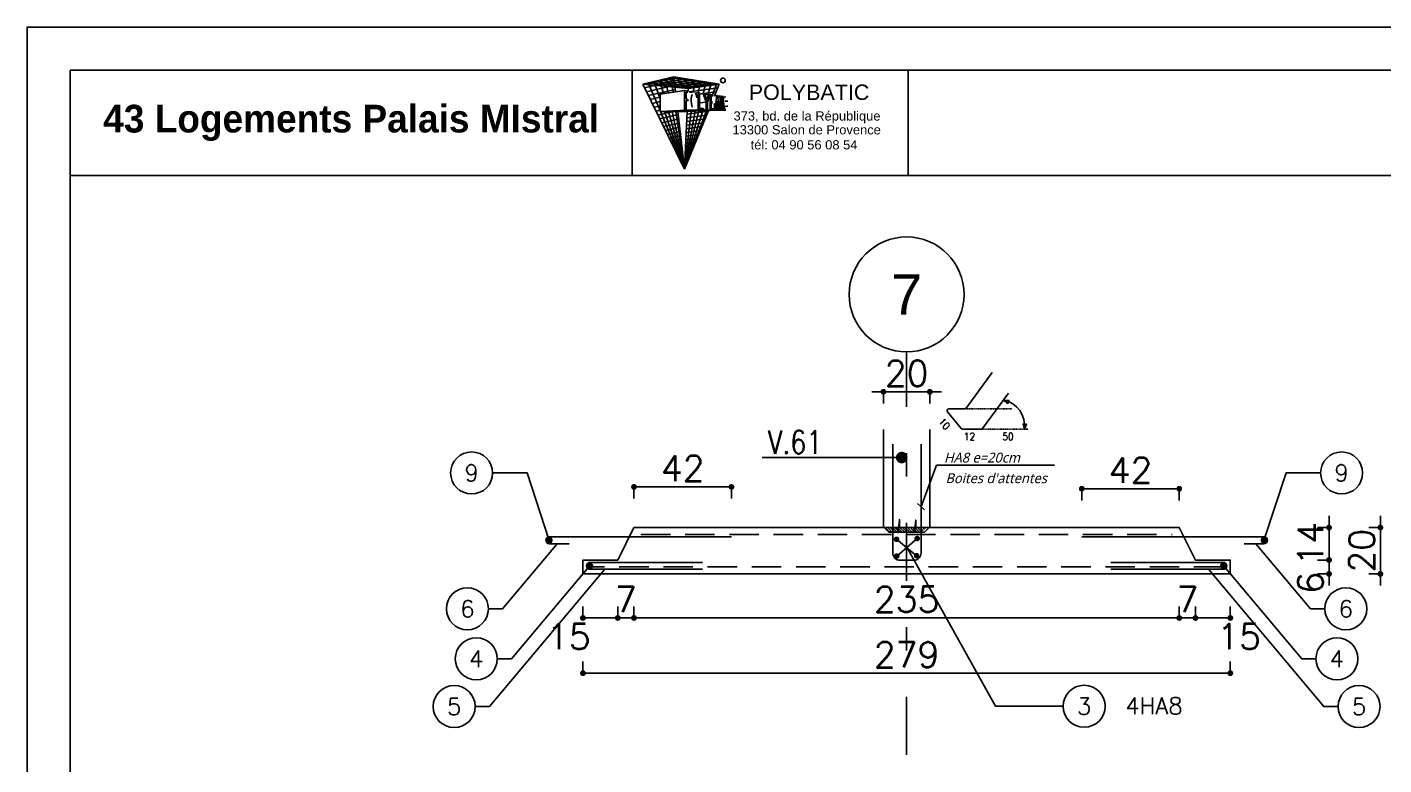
# Model space of a CAD drawing. Header units: millimetres. Extents: x -21776 to 63757, y -7870 to 8483.
# Drawn here: x 1456 to 2040, y -4840 to -4522 of the extents above; entities that cross this region are included whole.
import ezdxf
from ezdxf.enums import TextEntityAlignment as Align

# ---------------------------------------------------------------- set-up
doc = ezdxf.new("R2010")
doc.units = ezdxf.units.MM
doc.header["$PDMODE"] = 34
for name, pattern in [('CACHEX2', [19.05, 12.7, -6.35]), ('CONTINUE', [0]), ('GrFeatureAxis', [0.85, 0.25, -0.2, 0.1, -0.2, 0.1]), ('HIDDEN2', [0.1875, 0.125, -0.0625])]:
    doc.linetypes.add(name, pattern=pattern)
for name, color, linetype in [('COTATION', 1, 'Continuous'), ('GO-CARTOUCHE', 7, 'Continuous'), ('GO-COTATION', 1, 'Continuous'), ('GO-FER-HA', 140, 'Continuous'), ('GO-TEXTE', 9, 'Continuous'), ('GO-TEXTE-ACIER', 3, 'Continuous'), ('GO-TEXTE-FER', 3, 'Continuous'), ('Grid', 7, 'Continuous'), ('préfa v', 2, 'Continuous'), ('STR_TS_TXT', 7, 'Continuous'), ('STR_VOI-POT', 6, 'Continuous'), ('TEXTE-ACIER', 3, 'Continuous')]:
    doc.layers.add(name, color=color, linetype=linetype)
doc.styles.add('GrGrid', font='ARIAL.TTF', dxfattribs={"height": 0.17})
doc.styles.add('Lucida', font='')
doc.styles.get("Standard").update_dxf_attribs({"font": 'romans.shx'})
doc.styles.add('TEXTE', font='romans.shx')
doc.styles.add('TEXTE TS', font='romans.shx', dxfattribs={"width": 0.7, "oblique": 15})
doc.styles.add('TEXTEBA', font='ARIAL.TTF')
doc.styles.get('Lucida').set_extended_font_data('Lucida Sans', italic=True)
doc.dimstyles.new('COUPE-20', dxfattribs={"dimscale": 0.5, "dimtxt": 22, "dimasz": 5, "dimexe": 0.05, "dimexo": 0, "dimgap": 5, "dimtad": 1, "dimdsep": 46, "dimtxsty": 'Standard', "dimblk1": 'DOT', "dimblk2": 'DOT', "dimsah": 1, "dimcen": 0, "dimdle": 150, "dimclrd": 1, "dimclre": 1, "dimclrt": 7, "dimadec": 0, "dimazin": 0, "dimtfac": 1, "dimtix": 1, "dimtmove": 2, "dimatfit": 3, "dimldrblk": 'DOT', "dimfxl": 0, "dimtvp": 1, "dimtolj": 1, "dimtzin": 0, "dimarcsym": 0})

# ---------------------------------------------------------------- blocks, each defined once
blk = doc.blocks.new('_DOT')
at = {"color": 0, "linetype": 'ByBlock'}
blk.add_line((-0.5, 0), (-1, 0), dxfattribs=at)
at = {"color": 0, "linetype": 'ByBlock', "const_width": 0.5}
blk.add_lwpolyline([(-0.25, 0, 1), (0.25, 0, 1)], format="xyb", close=True, dxfattribs=at)
blk = doc.blocks.new('*D1299')
at = {"layer": 'DEFPOINTS', "color": 0}
for p in [(1974.24, -4751.26), (2016.8, -4751.26), (1974.24, -4757.26)]:
    blk.add_point(p, dxfattribs=at)
at = {"layer": 'préfa v', "color": 1, "lineweight": -2}
for p, q in [((2016.8, -4748.76), (2016.8, -4746.26)), ((2011.8, -4751.26), (2016.82, -4751.26)), ((2016.8, -4757.26), (2016.8, -4751.26)), ((2011.8, -4757.26), (2016.82, -4757.26)), ((2016.8, -4759.76), (2016.8, -4762.26))]:
    blk.add_line(p, q, dxfattribs=at)
at = {"layer": 'préfa v', "color": 1, "lineweight": -2, "xscale": 2.5, "yscale": 2.5, "zscale": 2.5}
for p, rotation in [((2016.8, -4751.26), 270), ((2016.8, -4757.26), 90)]:
    blk.add_blockref('_DOT', p, dxfattribs=dict(at, rotation=rotation))
at = {"layer": 'préfa v', "color": 7, "insert": (2008.8, -4761.11), "char_height": 11, "attachment_point": 5, "rotation": 90}
blk.add_mtext('\\A1;6', dxfattribs=at)
blk = doc.blocks.new('*D1300')
at = {"layer": 'DEFPOINTS', "color": 0}
for p in [(1952.24, -4737.26), (2016.8, -4737.26), (1974.24, -4751.26)]:
    blk.add_point(p, dxfattribs=at)
at = {"layer": 'préfa v', "color": 1, "lineweight": -2}
for p, q in [((2016.8, -4734.76), (2016.8, -4732.26)), ((2011.8, -4737.26), (2016.82, -4737.26)), ((2016.8, -4751.26), (2016.8, -4737.26)), ((2011.8, -4751.26), (2016.82, -4751.26)), ((2016.8, -4753.76), (2016.8, -4756.26))]:
    blk.add_line(p, q, dxfattribs=at)
at = {"layer": 'préfa v', "color": 1, "lineweight": -2, "xscale": 2.5, "yscale": 2.5, "zscale": 2.5}
for p, rotation in [((2016.8, -4737.26), 270), ((2016.8, -4751.26), 90)]:
    blk.add_blockref('_DOT', p, dxfattribs=dict(at, rotation=rotation))
at = {"layer": 'préfa v', "color": 7, "insert": (2008.8, -4744.26), "char_height": 11, "attachment_point": 5, "rotation": 90}
blk.add_mtext('\\A1;14', dxfattribs=at)
blk = doc.blocks.new('*D1301')
at = {"layer": 'DEFPOINTS', "color": 0}
for p in [(1959.24, -4751.26), (1974.24, -4757.26), (1959.24, -4776.24)]:
    blk.add_point(p, dxfattribs=at)
at = {"layer": 'préfa v', "color": 1, "lineweight": -2}
for p, q in [((1959.24, -4771.24), (1959.24, -4776.27)), ((1974.24, -4771.24), (1974.24, -4776.27)), ((1971.74, -4776.24), (1961.74, -4776.24))]:
    blk.add_line(p, q, dxfattribs=at)
at = {"layer": 'préfa v', "color": 1, "lineweight": -2, "xscale": 2.5, "yscale": 2.5, "zscale": 2.5, "rotation": 180}
blk.add_blockref('_DOT', (1959.24, -4776.24), dxfattribs=at)
at = {"layer": 'préfa v', "color": 1, "lineweight": -2, "xscale": 2.5, "yscale": 2.5, "zscale": 2.5}
blk.add_blockref('_DOT', (1974.24, -4776.24), dxfattribs=at)
at = {"layer": 'préfa v', "color": 7, "insert": (1978.01, -4784.24), "char_height": 11, "attachment_point": 5}
blk.add_mtext('\\A1;15', dxfattribs=at)
blk = doc.blocks.new('*D1302')
at = {"layer": 'DEFPOINTS', "color": 0}
for p in [(1952.24, -4737.26), (1959.24, -4751.26), (1952.24, -4776.24)]:
    blk.add_point(p, dxfattribs=at)
at = {"layer": 'préfa v', "color": 1, "lineweight": -2}
for p, q in [((1952.24, -4771.24), (1952.24, -4776.27)), ((1959.24, -4771.24), (1959.24, -4776.27)), ((1949.74, -4776.24), (1947.24, -4776.24)), ((1959.24, -4776.24), (1952.24, -4776.24)), ((1961.74, -4776.24), (1964.24, -4776.24))]:
    blk.add_line(p, q, dxfattribs=at)
at = {"layer": 'préfa v', "color": 1, "lineweight": -2, "xscale": 2.5, "yscale": 2.5, "zscale": 2.5}
blk.add_blockref('_DOT', (1952.24, -4776.24), dxfattribs=at)
at = {"layer": 'préfa v', "color": 1, "lineweight": -2, "xscale": 2.5, "yscale": 2.5, "zscale": 2.5, "rotation": 180}
blk.add_blockref('_DOT', (1959.24, -4776.24), dxfattribs=at)
at = {"layer": 'préfa v', "color": 7, "insert": (1955.74, -4768.24), "char_height": 11, "attachment_point": 5}
blk.add_mtext('\\A1;7', dxfattribs=at)
blk = doc.blocks.new('*D1303')
at = {"layer": 'DEFPOINTS', "color": 0}
for p in [(1717.24, -4737.26), (1952.24, -4737.26), (1717.24, -4776.24)]:
    blk.add_point(p, dxfattribs=at)
at = {"layer": 'préfa v', "color": 1, "lineweight": -2}
for p, q in [((1717.24, -4771.24), (1717.24, -4776.27)), ((1952.24, -4771.24), (1952.24, -4776.27)), ((1949.74, -4776.24), (1719.74, -4776.24))]:
    blk.add_line(p, q, dxfattribs=at)
at = {"layer": 'préfa v', "color": 1, "lineweight": -2, "xscale": 2.5, "yscale": 2.5, "zscale": 2.5, "rotation": 180}
blk.add_blockref('_DOT', (1717.24, -4776.24), dxfattribs=at)
at = {"layer": 'préfa v', "color": 1, "lineweight": -2, "xscale": 2.5, "yscale": 2.5, "zscale": 2.5}
blk.add_blockref('_DOT', (1952.24, -4776.24), dxfattribs=at)
at = {"layer": 'préfa v', "color": 7, "insert": (1834.74, -4768.24), "char_height": 11, "attachment_point": 5}
blk.add_mtext('\\A1;235', dxfattribs=at)
blk = doc.blocks.new('*D1304')
at = {"layer": 'DEFPOINTS', "color": 0}
for p in [(1717.24, -4737.26), (1710.24, -4751.26), (1710.24, -4776.24)]:
    blk.add_point(p, dxfattribs=at)
at = {"layer": 'préfa v', "color": 1, "lineweight": -2}
for p, q in [((1710.24, -4771.24), (1710.24, -4776.27)), ((1717.24, -4771.24), (1717.24, -4776.27)), ((1707.74, -4776.24), (1705.24, -4776.24)), ((1717.24, -4776.24), (1710.24, -4776.24)), ((1719.74, -4776.24), (1722.24, -4776.24))]:
    blk.add_line(p, q, dxfattribs=at)
at = {"layer": 'préfa v', "color": 1, "lineweight": -2, "xscale": 2.5, "yscale": 2.5, "zscale": 2.5}
blk.add_blockref('_DOT', (1710.24, -4776.24), dxfattribs=at)
at = {"layer": 'préfa v', "color": 1, "lineweight": -2, "xscale": 2.5, "yscale": 2.5, "zscale": 2.5, "rotation": 180}
blk.add_blockref('_DOT', (1717.24, -4776.24), dxfattribs=at)
at = {"layer": 'préfa v', "color": 7, "insert": (1713.74, -4768.24), "char_height": 11, "attachment_point": 5}
blk.add_mtext('\\A1;7', dxfattribs=at)
blk = doc.blocks.new('*D1305')
at = {"layer": 'DEFPOINTS', "color": 0}
for p in [(1695.24, -4751.26), (1710.24, -4751.26), (1695.24, -4776.24)]:
    blk.add_point(p, dxfattribs=at)
at = {"layer": 'préfa v', "color": 1, "lineweight": -2}
for p, q in [((1695.24, -4771.24), (1695.24, -4776.27)), ((1710.24, -4771.24), (1710.24, -4776.27)), ((1707.74, -4776.24), (1697.74, -4776.24))]:
    blk.add_line(p, q, dxfattribs=at)
at = {"layer": 'préfa v', "color": 1, "lineweight": -2, "xscale": 2.5, "yscale": 2.5, "zscale": 2.5, "rotation": 180}
blk.add_blockref('_DOT', (1695.24, -4776.24), dxfattribs=at)
at = {"layer": 'préfa v', "color": 1, "lineweight": -2, "xscale": 2.5, "yscale": 2.5, "zscale": 2.5}
blk.add_blockref('_DOT', (1710.24, -4776.24), dxfattribs=at)
at = {"layer": 'préfa v', "color": 7, "insert": (1689.12, -4784.24), "char_height": 11, "attachment_point": 5}
blk.add_mtext('\\A1;15', dxfattribs=at)
blk = doc.blocks.new('*D1306')
at = {"layer": 'DEFPOINTS', "color": 0}
for p in [(1695.24, -4757.26), (1974.24, -4757.26), (1974.24, -4800.06)]:
    blk.add_point(p, dxfattribs=at)
at = {"layer": 'préfa v', "color": 1, "lineweight": -2}
for p, q in [((1695.24, -4795.06), (1695.24, -4800.08)), ((1697.74, -4800.06), (1971.74, -4800.06)), ((1974.24, -4795.06), (1974.24, -4800.08))]:
    blk.add_line(p, q, dxfattribs=at)
at = {"layer": 'préfa v', "color": 1, "lineweight": -2, "xscale": 2.5, "yscale": 2.5, "zscale": 2.5, "rotation": 180}
blk.add_blockref('_DOT', (1695.24, -4800.06), dxfattribs=at)
at = {"layer": 'préfa v', "color": 1, "lineweight": -2, "xscale": 2.5, "yscale": 2.5, "zscale": 2.5}
blk.add_blockref('_DOT', (1974.24, -4800.06), dxfattribs=at)
at = {"layer": 'préfa v', "color": 7, "insert": (1834.74, -4792.06), "char_height": 11, "attachment_point": 5}
blk.add_mtext('\\A1;279', dxfattribs=at)
blk = doc.blocks.new('*D1315')
at = {"layer": 'DEFPOINTS', "color": 0}
for p in [(1952.24, -4737.26), (2038.93, -4737.26), (1974.24, -4757.26)]:
    blk.add_point(p, dxfattribs=at)
at = {"layer": 'STR_VOI-POT', "color": 1, "lineweight": -2}
for p, q in [((2038.93, -4734.76), (2038.93, -4732.26)), ((2033.93, -4737.26), (2038.96, -4737.26)), ((2038.93, -4757.26), (2038.93, -4737.26)), ((2033.93, -4757.26), (2038.96, -4757.26)), ((2038.93, -4759.76), (2038.93, -4762.26))]:
    blk.add_line(p, q, dxfattribs=at)
at = {"layer": 'STR_VOI-POT', "color": 1, "lineweight": -2, "xscale": 2.5, "yscale": 2.5, "zscale": 2.5}
for p, rotation in [((2038.93, -4737.26), 270), ((2038.93, -4757.26), 90)]:
    blk.add_blockref('_DOT', p, dxfattribs=dict(at, rotation=rotation))
at = {"layer": 'STR_VOI-POT', "color": 7, "insert": (2030.93, -4747.26), "char_height": 11, "attachment_point": 5, "rotation": 90}
blk.add_mtext('\\A1;20', dxfattribs=at)
blk = doc.blocks.new('staboxdetail')
at = {"layer": 'GO-TEXTE-FER'}
blk.add_lwpolyline([(-8.57, 15.58), (-19.76, 0.33, -0.238859), (-20.41, 0), (-27.16, 0, 0.630281), (-27.79, -1.3), (-21.96, -8.52, 0.226783), (-21.34, -8.82), (-13.3, -8.82, 0.238859), (-12.65, -8.49), (-1.46, 6.77)], format="xyb", dxfattribs=at)
at = {"layer": 'GO-TEXTE-FER', "color": 1, "flags": 128}
for points in [[(-3.64, 3.75), (-1.35, 3.64), (-1.75, 2.31), (-3.64, 3.75)], [(5.34, -8.85), (4.78, -6.62), (6.18, -6.63), (5.34, -8.85)]]:
    blk.add_lwpolyline(points, dxfattribs=at)
at = {"layer": 'GO-TEXTE-FER', "color": 1}
blk.add_arc((-6, -7.43), 11.43, 352.85098, 78.09196, dxfattribs=at)
at = {"layer": 'TEXTE-ACIER', "color": 1, "linetype": 'HIDDEN2', "ltscale": 0.025}
for p, q in [((-20, 0), (0, 0)), ((-12.89, -8.82), (7.11, -8.82))]:
    blk.add_line(p, q, dxfattribs=at)
at = {"layer": 'GO-TEXTE-FER', "color": 1, "style": 'TEXTE', "width": 0.9}
blk.add_text('10', height=3.15, rotation=309.81851, dxfattribs=at).set_placement((-31.88, -5.6))
for s, p in [('12', (-20.75, -13.49)), ('50', (-4.19, -13.49))]:
    blk.add_text(s, height=3.15, dxfattribs=at).set_placement(p)
blk = doc.blocks.new('*D1318')
at = {"layer": 'DEFPOINTS', "color": 0}
for p in [(1952.24, -4720.54), (1910.24, -4741.26), (1952.24, -4737.26)]:
    blk.add_point(p, dxfattribs=at)
at = {"layer": 'STR_VOI-POT', "color": 1, "lineweight": -2}
for p, q in [((1910.24, -4725.54), (1910.24, -4720.51)), ((1912.74, -4720.54), (1949.74, -4720.54)), ((1952.24, -4725.54), (1952.24, -4720.51))]:
    blk.add_line(p, q, dxfattribs=at)
at = {"layer": 'STR_VOI-POT', "color": 1, "lineweight": -2, "xscale": 2.5, "yscale": 2.5, "zscale": 2.5, "rotation": 180}
blk.add_blockref('_DOT', (1910.24, -4720.54), dxfattribs=at)
at = {"layer": 'STR_VOI-POT', "color": 1, "lineweight": -2, "xscale": 2.5, "yscale": 2.5, "zscale": 2.5}
blk.add_blockref('_DOT', (1952.24, -4720.54), dxfattribs=at)
at = {"layer": 'STR_VOI-POT', "color": 7, "insert": (1931.24, -4712.54), "char_height": 11, "attachment_point": 5}
blk.add_mtext('\\A1;42', dxfattribs=at)
blk = doc.blocks.new('stab')
at = {"layer": 'GO-FER-HA'}
h = blk.add_hatch(dxfattribs=at)
h.set_pattern_fill('ANSI31', color=9, scale=6.075, angle=-540, style=0)
h.set_pattern_definition([(315, (-54992.6584, 395894.73794), (-0.536959212, -0.536959212), [])])
h.paths.add_polyline_path([(8.55, 0), (6.53, -2.03), (4.9, -2.03), (4.9, 0)])
h.paths.add_polyline_path([(4.9, 0), (4.9, -2.03), (1.75, -2.03), (1.95, 0)])
h.paths.add_polyline_path([(1.41, 0), (1.73, -2.03), (-8.03, -2.03), (-7.82, 0)])
h.paths.add_polyline_path([(-8.11, -1.56), (-9.67, 0), (-8.25, 0)])
at = {"layer": 'COTATION'}
for p, q in [((4.33, -12.16), (-4.35, -5.08)), ((4.55, -4.74), (-4.24, -12.3))]:
    blk.add_line(p, q, dxfattribs=at)
at = {"layer": 'GO-FER-HA', "color": 1}
blk.add_lwpolyline([(-5.93, 36.01), (-5.93, 0.57), (-5.93, -11.07, 0.414214), (-2.89, -14.1), (3.18, -14.1, 0.414214), (6.22, -11.07), (6.22, 36.01)], format="xyb", dxfattribs=at)
blk.add_lwpolyline([(-7.65, -2.03), (-9.67, 0), (9.67, 0), (7.65, -2.03)], close=True, dxfattribs=at)
blk.add_lwpolyline([(-3.88, 0), (-3.68, -2.22), (-3.09, 3.47), (-3.09, 0), (3.09, 0), (3.42, -2.09), (3.94, 3.21), (3.94, 0)], dxfattribs=at)
at = {"layer": 'GO-FER-HA', "color": 6, "linetype": 'Continuous', "const_width": 1.2}
for points in [[(-3.75, -5.08, -1), (-4.95, -5.08, -1)], [(5.15, -4.74, -1), (3.95, -4.74, -1)], [(-3.64, -12.3, -1), (-4.84, -12.3, -1)], [(4.93, -12.16, -1), (3.73, -12.16, -1)]]:
    blk.add_lwpolyline(points, format="xyb", close=True, dxfattribs=at)
blk = doc.blocks.new('*D1325')
at = {"layer": 'DEFPOINTS', "color": 0}
for p in [(1759.24, -4719.74), (1717.24, -4737.26), (1759.24, -4741.26)]:
    blk.add_point(p, dxfattribs=at)
at = {"layer": 'préfa v', "color": 1, "lineweight": -2}
for p, q in [((1717.24, -4724.74), (1717.24, -4719.71)), ((1719.74, -4719.74), (1756.74, -4719.74)), ((1759.24, -4724.74), (1759.24, -4719.71))]:
    blk.add_line(p, q, dxfattribs=at)
at = {"layer": 'préfa v', "color": 1, "lineweight": -2, "xscale": 2.5, "yscale": 2.5, "zscale": 2.5, "rotation": 180}
blk.add_blockref('_DOT', (1717.24, -4719.74), dxfattribs=at)
at = {"layer": 'préfa v', "color": 1, "lineweight": -2, "xscale": 2.5, "yscale": 2.5, "zscale": 2.5}
blk.add_blockref('_DOT', (1759.24, -4719.74), dxfattribs=at)
at = {"layer": 'préfa v', "color": 7, "insert": (1738.24, -4711.74), "char_height": 11, "attachment_point": 5}
blk.add_mtext('\\A1;42', dxfattribs=at)
blk = doc.blocks.new('*D1326')
at = {"layer": 'DEFPOINTS', "color": 0}
for p in [(1844.74, -4678.76), (1824.74, -4695.04), (1844.74, -4695.04)]:
    blk.add_point(p, dxfattribs=at)
at = {"layer": 'préfa v', "color": 1, "lineweight": -2}
for p, q in [((1822.24, -4678.76), (1819.74, -4678.76)), ((1824.74, -4683.76), (1824.74, -4678.74)), ((1824.74, -4678.76), (1844.74, -4678.76)), ((1844.74, -4683.76), (1844.74, -4678.74)), ((1847.24, -4678.76), (1849.74, -4678.76))]:
    blk.add_line(p, q, dxfattribs=at)
at = {"layer": 'préfa v', "color": 1, "lineweight": -2, "xscale": 2.5, "yscale": 2.5, "zscale": 2.5}
blk.add_blockref('_DOT', (1824.74, -4678.76), dxfattribs=at)
at = {"layer": 'préfa v', "color": 1, "lineweight": -2, "xscale": 2.5, "yscale": 2.5, "zscale": 2.5, "rotation": 180}
blk.add_blockref('_DOT', (1844.74, -4678.76), dxfattribs=at)
at = {"layer": 'préfa v', "color": 7, "insert": (1834.74, -4670.76), "char_height": 11, "attachment_point": 5}
blk.add_mtext('\\A1;20', dxfattribs=at)

msp = doc.modelspace()

# ---------------------------------------------------------------- linework, layer by layer
at = {"layer": 'COTATION', "const_width": 2.5}
msp.add_lwpolyline([(1831.37514, -4707.09822, 1), (1833.87514, -4707.09822, 1)], format="xyb", close=True, dxfattribs=at)
at = {"layer": 'COTATION'}
for points in [[(1772.46941, -4707.09822), (1832.62514, -4707.09822)], [(1654.49329, -4772.2945), (1660.6354, -4772.2945), (1684.185, -4744.26035)], [(1902.19245, -4814.30872), (1873.08361, -4814.30872), (1834.89353, -4745.78316)], [(2014.97863, -4772.2945), (2008.83653, -4772.2945), (1985.28692, -4744.26035)], [(1658.33412, -4793.84992), (1664.47622, -4793.84992), (1698.49355, -4753.35469)], [(2011.1378, -4793.84992), (2004.9957, -4793.84992), (1970.97837, -4753.35469)], [(1648.8059, -4814.42617), (1654.948, -4814.42617), (1704.64924, -4755.26035)], [(2020.66602, -4814.42617), (2014.52392, -4814.42617), (1964.82268, -4755.26035)]]:
    msp.add_lwpolyline(points, dxfattribs=at)
at = {"layer": 'GO-CARTOUCHE', "color": 9, "linetype": 'CONTINUE'}
for p, q in [((1720.98172, -4546.06632), (1734.37488, -4542.95163)), ((1722.49112, -4546.21007), (1735.88406, -4543.19118)), ((1734.06824, -4549.59463), (1733.11665, -4543.24425)), ((1733.11665, -4543.24425), (1752.7769, -4546.23663)), ((1735.13498, -4549.43776), (1734.37488, -4542.95163)), ((1734.37488, -4542.95163), (1753.99743, -4546.06632)), ((1720.98172, -4546.06632), (1740.60426, -4547.93514)), ((1720.98172, -4546.06632), (1739.04692, -4582.81966)), ((1721.80279, -4547.73678), (1734.58725, -4544.76382)), ((1722.62386, -4549.40723), (1734.79961, -4546.576)), ((1728.45697, -4557.54868), (1723.40871, -4545.50191)), ((1723.40871, -4545.50191), (1743.03879, -4547.59543)), ((1723.44493, -4551.07769), (1735.01198, -4548.38819)), ((1725.50992, -4546.49758), (1738.9024, -4543.67029)), ((1728.45697, -4552.45382), (1725.83569, -4544.93749)), ((1725.83569, -4544.93749), (1745.47332, -4547.25573)), ((1728.26268, -4544.37308), (1747.90784, -4546.91603)), ((1729.89929, -4550.20771), (1728.26268, -4544.37308)), ((1739.04692, -4548.86247), (1728.45697, -4550.41982)), ((1728.52872, -4546.78508), (1741.92075, -4544.14939)), ((1731.99451, -4549.89959), (1730.68966, -4543.80866)), ((1730.68966, -4543.80866), (1750.34237, -4546.57633)), ((1731.54753, -4547.07259), (1744.93909, -4544.62849)), ((1734.56633, -4547.36009), (1747.95744, -4545.10759)), ((1737.58513, -4547.6476), (1750.97579, -4545.5867)), ((1740.79014, -4549.13501), (1739.04692, -4548.86247)), ((1739.04692, -4548.86247), (1739.04692, -4557.87744)), ((1739.09453, -4547.79135), (1752.48496, -4545.82625)), ((1740.60426, -4547.93514), (1740.55236, -4549.09783)), ((1753.99743, -4546.06632), (1740.60426, -4547.93514)), ((1741.0389, -4549.45027), (1753.31791, -4547.73681)), ((1743.03879, -4547.59543), (1742.81597, -4549.56159)), ((1745.47332, -4547.25573), (1744.93279, -4549.78268)), ((1747.90784, -4546.91603), (1747.11612, -4550.12402)), ((1750.34237, -4546.57633), (1749.11465, -4550.51568)), ((1752.7769, -4546.23663), (1751.08504, -4550.74453)), ((1751.91169, -4551.19376), (1753.99743, -4546.06632)), ((1724.266, -4552.74815), (1728.45697, -4551.77376)), ((1725.08708, -4554.4186), (1728.45697, -4553.63518)), ((1728.45697, -4550.41982), (1728.45697, -4557.89507)), ((1739.66986, -4552.49082), (1739.66986, -4549.59037)), ((1740.46206, -4549.71422), (1739.66986, -4549.59037)), ((1739.66986, -4552.49082), (1740.29702, -4552.53948)), ((1740.52174, -4553.18173), (1739.66986, -4553.11563)), ((1739.66986, -4553.11563), (1739.66986, -4557.27213)), ((1740.83581, -4552.87272), (1740.52174, -4553.18173)), ((1741.23816, -4549.79362), (1743.20451, -4549.50762)), ((1741.95374, -4552.46537), (1741.91526, -4553.31857)), ((1741.91526, -4553.31857), (1741.97486, -4554.61005)), ((1742.09223, -4551.41547), (1741.95374, -4552.46537)), ((1741.97486, -4554.61005), (1742.26266, -4556.07624)), ((1742.31945, -4550.57838), (1742.09223, -4551.41547)), ((1743.95867, -4550.28162), (1743.59616, -4549.69815)), ((1744.90253, -4549.77795), (1743.75095, -4549.9473)), ((1744.20306, -4550.98011), (1743.95867, -4550.28162)), ((1744.39049, -4551.98885), (1744.20306, -4550.98011)), ((1744.90253, -4557.27213), (1744.90253, -4549.7711)), ((1745.52547, -4549.87534), (1744.90253, -4549.77795)), ((1745.52547, -4556.6492), (1745.52547, -4549.87534)), ((1745.52547, -4550.39212), (1747.0865, -4550.17735)), ((1745.52547, -4550.39212), (1745.52596, -4556.6492)), ((1745.52596, -4554.11475), (1748.35609, -4553.86628)), ((1747.06542, -4550.1161), (1748.35609, -4553.86628)), ((1747.62243, -4550.20318), (1747.06542, -4550.1161)), ((1747.0865, -4550.17735), (1748.35609, -4553.86628)), ((1747.29838, -4550.15252), (1752.63839, -4549.40729)), ((1747.62243, -4550.20318), (1748.65046, -4553.19023)), ((1749.3757, -4550.47729), (1747.79668, -4550.7095)), ((1748.35609, -4557.27213), (1748.35609, -4553.86628)), ((1749.3757, -4550.47729), (1748.65046, -4553.19023)), ((1749.87085, -4550.5547), (1748.97903, -4553.8908)), ((1748.97903, -4557.2645), (1748.98234, -4553.8784)), ((1748.97903, -4557.27213), (1748.97903, -4553.8908)), ((1748.98234, -4553.8784), (1749.85251, -4550.62331)), ((1749.87085, -4550.5547), (1749.3757, -4550.47729)), ((1749.85251, -4550.62331), (1750.03802, -4550.59553)), ((1750.03802, -4550.58084), (1749.85674, -4550.6075)), ((1750.03802, -4557.27213), (1750.03802, -4550.58084)), ((1751.2445, -4550.76946), (1750.03802, -4550.58084)), ((1751.17714, -4551.20028), (1750.47408, -4551.09036)), ((1750.47408, -4553.71445), (1750.47408, -4551.09036)), ((1750.47408, -4553.71445), (1751.04228, -4553.75853)), ((1750.47408, -4554.15182), (1751.00855, -4554.19328)), ((1750.47408, -4556.83608), (1750.47408, -4554.15182)), ((1751.65826, -4551.11973), (1751.95887, -4551.07778)), ((1752.96638, -4551.03866), (1751.70998, -4551.22343)), ((1751.73548, -4554.53315), (1751.81526, -4554.78554)), ((1751.81526, -4554.78554), (1751.89396, -4555.26651)), ((1752.51755, -4554.77865), (1752.4913, -4554.99731)), ((1752.5348, -4554.63487), (1752.51755, -4554.77865)), ((1752.54882, -4554.51805), (1752.5348, -4554.63487)), ((1752.58126, -4554.24772), (1752.54882, -4554.51805)), ((1752.64848, -4553.68759), (1752.58126, -4554.24772)), ((1752.72213, -4553.07391), (1752.64848, -4553.68759)), ((1752.96638, -4551.03866), (1752.72213, -4553.07391)), ((1752.95636, -4554.78177), (1753.11973, -4553.42042)), ((1752.95636, -4554.78177), (1753.28749, -4554.80746)), ((1753.27677, -4551.08719), (1752.96638, -4551.03866)), ((1753.11973, -4553.42042), (1753.28749, -4554.80746)), ((1753.27677, -4551.08719), (1754.02411, -4557.2662)), ((1753.30374, -4551.31018), (1754.02482, -4551.20414)), ((1753.35391, -4551.72505), (1754.02482, -4551.64549)), ((1753.36539, -4551.81992), (1754.42973, -4551.7088)), ((1754.02482, -4551.20414), (1754.02482, -4551.64549)), ((1755.2707, -4551.39892), (1754.02482, -4551.20414)), ((1754.02482, -4551.64549), (1754.42973, -4551.7088)), ((1754.42973, -4557.2662), (1754.42973, -4551.7088)), ((1754.86579, -4551.77697), (1755.2707, -4551.84027)), ((1754.86579, -4557.2662), (1754.86579, -4551.77697)), ((1754.86579, -4551.8757), (1755.2707, -4551.84027)), ((1755.2707, -4551.84027), (1755.2707, -4551.39892)), ((1755.42907, -4551.42368), (1755.2707, -4551.47452)), ((1755.42907, -4551.42368), (1755.42907, -4557.26789)), ((1755.86512, -4551.49185), (1755.42907, -4551.42368)), ((1755.86512, -4551.49185), (1755.86512, -4557.27213)), ((1755.86512, -4551.69655), (1756.85295, -4551.60465)), ((1756.00695, -4554.47383), (1756.03164, -4555.0936)), ((1757.22303, -4553.43977), (1756.48846, -4553.5081)), ((1757.6693, -4553.50954), (1757.22303, -4553.43977)), ((1725.90815, -4556.08906), (1728.45697, -4555.49657)), ((1726.72922, -4557.75951), (1728.45697, -4557.35793)), ((1727.55029, -4559.42997), (1734.15485, -4557.89507)), ((1728.37136, -4561.10042), (1736.28617, -4559.26129)), ((1728.45697, -4557.89507), (1739.66986, -4557.27213)), ((1739.55176, -4557.8766), (1728.45697, -4557.89507)), ((1739.04692, -4582.81966), (1728.60213, -4557.89507)), ((1739.04692, -4582.81966), (1730.35459, -4557.89507)), ((1739.04692, -4582.81966), (1732.05559, -4557.89507)), ((1739.04692, -4582.81966), (1733.70737, -4557.89507)), ((1739.04692, -4582.81966), (1735.31204, -4557.89507)), ((1739.04692, -4582.81966), (1736.12607, -4557.89507)), ((1739.04692, -4582.81966), (1749.33107, -4557.53777)), ((1748.52495, -4557.56578), (1739.04692, -4582.81966)), ((1746.89985, -4557.62224), (1739.04692, -4582.81966)), ((1745.25144, -4557.67951), (1739.04692, -4582.81966)), ((1743.57924, -4557.73761), (1739.04692, -4582.81966)), ((1741.88272, -4557.79655), (1739.04692, -4582.81966)), ((1740.16135, -4557.85635), (1739.04692, -4582.81966)), ((1739.55176, -4557.8766), (1742.68362, -4557.762)), ((1739.66986, -4557.27213), (1747.17617, -4557.27213)), ((1740.03795, -4560.62047), (1748.56127, -4559.43021)), ((1740.10874, -4559.0348), (1749.24079, -4557.75972)), ((1742.68362, -4557.762), (1743.24447, -4557.74148)), ((1743.28748, -4557.7399), (1750.03209, -4557.49311)), ((1744.89928, -4557.27305), (1750.04623, -4557.27213)), ((1745.52547, -4556.6492), (1747.17617, -4556.6492)), ((1745.52596, -4556.6492), (1747.17617, -4556.65427)), ((1747.17617, -4557.27213), (1747.17617, -4556.6492)), ((1747.17617, -4557.27213), (1748.36022, -4557.27213)), ((1748.35609, -4556.65427), (1748.36022, -4557.27213)), ((1748.36022, -4557.27213), (1748.97903, -4557.27213)), ((1750.03171, -4557.26619), (1755.42907, -4557.2662)), ((1750.03314, -4557.49307), (1756.87228, -4557.27483)), ((1750.03802, -4557.27213), (1751.3583, -4557.27213)), ((1750.47408, -4556.83608), (1751.22427, -4556.83608)), ((1751.60065, -4557.05924), (1751.35178, -4557.2662)), ((1751.35178, -4557.2662), (1752.20666, -4557.2662)), ((1751.77902, -4556.67452), (1751.60065, -4557.05924)), ((1751.88157, -4556.18057), (1751.77902, -4556.67452)), ((1751.91241, -4555.73487), (1751.88157, -4556.18057)), ((1751.89396, -4555.26651), (1751.91241, -4555.73487)), ((1752.2749, -4556.80051), (1752.21902, -4557.2662)), ((1752.3379, -4556.27558), (1752.2749, -4556.80051)), ((1752.39038, -4555.83826), (1752.3379, -4556.27558)), ((1752.44062, -4555.41965), (1752.39038, -4555.83826)), ((1752.4913, -4554.99731), (1752.44062, -4555.41965)), ((1752.90435, -4555.21511), (1752.6582, -4557.2662)), ((1752.90435, -4555.21511), (1753.34089, -4555.24897)), ((1753.34089, -4555.24897), (1753.58559, -4557.27213)), ((1754.86579, -4557.2662), (1755.42907, -4557.2662)), ((1755.42907, -4557.26789), (1755.86512, -4557.27213)), ((1756.03164, -4555.0936), (1756.09063, -4555.66122)), ((1756.09063, -4555.66122), (1756.18062, -4556.13854)), ((1756.18062, -4556.13854), (1756.30983, -4556.58078)), ((1756.30983, -4556.58078), (1756.51235, -4556.99355)), ((1756.51235, -4556.99355), (1756.74489, -4557.24871)), ((1757.20359, -4555.64961), (1756.53927, -4555.71141)), ((1757.20359, -4555.64961), (1757.64585, -4555.63342)), ((1729.19243, -4562.77088), (1736.49854, -4561.07348)), ((1730.01351, -4564.44134), (1736.7109, -4562.88566)), ((1730.83458, -4566.11179), (1736.92327, -4564.69784)), ((1731.65565, -4567.78225), (1737.13563, -4566.51003)), ((1739.7548, -4566.96313), (1745.84319, -4566.11215)), ((1739.82559, -4565.37747), (1746.52271, -4564.44167)), ((1739.89638, -4563.7918), (1747.20223, -4562.77118)), ((1739.96716, -4562.20613), (1747.88175, -4561.1007)), ((1732.47672, -4569.4527), (1737.348, -4568.32221)), ((1733.29779, -4571.12316), (1737.56036, -4570.1344)), ((1734.11886, -4572.79361), (1737.77273, -4571.94658)), ((1739.54243, -4571.72013), (1743.80463, -4571.12361)), ((1739.61322, -4570.13447), (1744.48415, -4569.45313)), ((1739.68401, -4568.5488), (1745.16367, -4567.78264)), ((1739.47164, -4573.3058), (1743.12511, -4572.7941))]:
    msp.add_line(p, q, dxfattribs=at)
at = {"layer": 'GO-CARTOUCHE', "color": 2, "ltscale": 3}
msp.add_line((1839.43969, -4726.84083), (1842.47482, -4729.58295), dxfattribs=at)
at = {"layer": 'GO-CARTOUCHE', "linetype": 'Continuous'}
for points in [[(2569.33531, -5309.04286), (2569.33531, -4521.54286), (1455.69895, -4521.54286), (1455.69895, -5309.04286)], [(2550.77656, -5290.48411), (2550.77656, -4540.10161), (1474.2577, -4540.10161), (1474.2577, -5290.48411)]]:
    msp.add_lwpolyline(points, close=True, dxfattribs=at)
at = {"layer": 'GO-CARTOUCHE', "color": 2, "ltscale": 3}
msp.add_lwpolyline([(1840.95725, -4728.21189), (1847.6643, -4710.44334), (1898.48876, -4710.44334)], dxfattribs=at)
at = {"layer": 'GO-CARTOUCHE', "color": 9, "linetype": 'CONTINUE'}
for centre in [(1755.58709, -4544.51691, 70.13956), (1755.58709, -4544.51691, 70.13956), (1755.58709, -4544.51691)]:
    msp.add_circle(centre, 0.9967, dxfattribs=at)
at = {"layer": 'GO-COTATION'}
for points in [[(1656.3244, -4713.73329), (1671.2056, -4713.73329), (1680.75195, -4742.78821)], [(2013.14753, -4713.73329), (1998.26632, -4713.73329), (1988.71997, -4742.78821)]]:
    msp.add_lwpolyline(points, dxfattribs=at)
at = {"layer": 'GO-TEXTE', "color": 7}
for points in [[(1716.43916, -4540.10161), (1716.43916, -4585.54823)], [(1835.34492, -4540.10161), (1835.34492, -4585.54823)], [(2550.77656, -4585.54823), (1474.2577, -4585.54823)]]:
    msp.add_lwpolyline(points, dxfattribs=at)
at = {"layer": 'GO-TEXTE-ACIER'}
for centre in [(1647.26763, -4713.73329), (2022.20429, -4713.73329), (1645.43653, -4772.2945), (2024.03539, -4772.2945), (1649.27736, -4793.84992), (2020.19457, -4793.84992), (1639.74913, -4814.42617), (1911.24921, -4814.30872), (2029.72279, -4814.42617)]:
    msp.add_circle(centre, 9.05676, dxfattribs=at)
at = {"layer": 'Grid', "color": 4, "linetype": 'GrFeatureAxis', "lineweight": 25, "ltscale": 100}
msp.add_line((1834.73596, -5285.26586), (1834.73596, -4661.55005), dxfattribs=at)
at = {"layer": 'Grid', "color": 1, "linetype": 'Continuous', "lineweight": 25, "ltscale": 100}
msp.add_ellipse((1834.73596, -4636.78061), major_axis=(-17.51464, 17.51464), ratio=1, start_param=3.926990817, end_param=10.210176124, dxfattribs=at)
at = {"layer": 'préfa v'}
msp.add_lwpolyline([(1824.73596, -4695.0366), (1824.73596, -4737.26035), (1844.73596, -4737.26035), (1844.73596, -4695.0366)], dxfattribs=at)
msp.add_lwpolyline([(1717.23596, -4737.26035), (1710.23596, -4751.26035), (1695.23596, -4751.26035), (1695.23596, -4757.26035), (1974.23596, -4757.26035), (1974.23596, -4751.26035), (1959.23596, -4751.26035), (1952.23596, -4737.26035)], close=True, dxfattribs=at)
at = {"layer": 'STR_VOI-POT'}
for points in [[(1759.23596, -4741.26035), (1680.73596, -4741.26035, 0.414213562), (1679.23596, -4742.76035), (1679.23596, -4742.76035, 0.414213562), (1680.73596, -4744.26035), (1689.23596, -4744.26035)], [(1910.23596, -4741.26035), (1988.73596, -4741.26035, -0.414213562), (1990.23596, -4742.76035), (1990.23596, -4742.76035, -0.414213562), (1988.73596, -4744.26035), (1980.23596, -4744.26035)], [(1746.73596, -4755.26035), (1698.23596, -4755.26035, -0.414213562), (1696.73596, -4753.76035), (1696.73596, -4753.76035, -0.414213562), (1698.23596, -4752.26035), (1746.73596, -4752.26035)], [(1922.73596, -4755.26035), (1971.23596, -4755.26035, 0.414213562), (1972.73596, -4753.76035), (1972.73596, -4753.76035, 0.414213562), (1971.23596, -4752.26035), (1922.73596, -4752.26035)]]:
    msp.add_lwpolyline(points, format="xyb", dxfattribs=at)
at = {"layer": 'STR_VOI-POT', "const_width": 1.44}
for points in [[(1680.03195, -4742.78821, 1), (1681.47195, -4742.78821, 1)], [(1989.43997, -4742.78821, -1), (1987.99997, -4742.78821, -1)], [(1697.53195, -4753.78821, 1), (1698.97195, -4753.78821, 1)], [(1971.93997, -4753.78821, -1), (1970.49997, -4753.78821, -1)]]:
    msp.add_lwpolyline(points, format="xyb", close=True, dxfattribs=at)
at = {"layer": 'STR_VOI-POT', "color": 1, "linetype": 'CACHEX2'}
for points in [[(1720.23596, -4740.26035), (1949.23596, -4740.26035)], [(1971.23596, -4754.26035), (1698.23596, -4754.26035)]]:
    msp.add_lwpolyline(points, dxfattribs=at)

# ---------------------------------------------------------------- block references
at = {"layer": 'préfa v'}
msp.add_blockref('stab', (1834.73596, -4737.26035), dxfattribs=at)
at = {"layer": 'STR_VOI-POT'}
msp.add_blockref('staboxdetail', (1880.15889, -4686.07757), dxfattribs=at)

# ---------------------------------------------------------------- texts
at = {"layer": 'GO-CARTOUCHE', "color": 9, "style": 'TEXTEBA'}
for s, p in [('373, bd. de la République', (1760.15445, -4561.82679)), ('13300 Salon de Provence', (1759.69001, -4567.78495)), ('tél: 04 90 56 08 54', (1767.51761, -4574.25784))]:
    msp.add_text(s, height=3.9772727, dxfattribs=at).set_placement(p)
at = {"layer": 'GO-CARTOUCHE', "insert": (1595.34843, -4562.82492), "char_height": 11.9318181, "attachment_point": 5}
msp.add_mtext('{\\Fbold|c0;43 Logements Palais MIstral}', dxfattribs=at)
at = {"layer": 'GO-TEXTE', "color": 3, "style": 'TEXTEBA'}
msp.add_text('POLYBATIC', height=6.628788, dxfattribs=at).set_placement((1792.69952, -4549.60683), align=Align.MIDDLE)
at = {"layer": 'GO-TEXTE', "linetype": 'Continuous', "style": 'Lucida'}
for s, p in [('HA8 e=20cm', (1850.85079, -4709.24276)), ("Boites d'attentes", (1851.49692, -4718.13135))]:
    msp.add_text(s, height=4.256, rotation=0.00179755, dxfattribs=at).set_placement(p)
at = {"layer": 'GO-TEXTE-ACIER', "style": 'TEXTE'}
for s, p in [('9', (1647.26763, -4713.73329)), ('9', (2022.20429, -4713.73329)), ('6', (1645.43653, -4772.2945)), ('6', (2024.03539, -4772.2945)), ('4', (1649.27736, -4793.84992)), ('4', (2020.19457, -4793.84992)), ('5', (1639.74913, -4814.42617)), ('3', (1911.24921, -4814.30872)), ('4HA8', (1941.37903, -4814.11963)), ('5', (2029.72279, -4814.42617))]:
    msp.add_text(s, height=7.2, dxfattribs=at).set_placement(p, align=Align.MIDDLE_CENTER)
at = {"layer": 'Grid', "color": 1, "linetype": 'Continuous', "lineweight": -3, "ltscale": 100, "style": 'GrGrid'}
msp.add_text('7', height=17.37108, dxfattribs=at).set_placement((1834.73596, -4636.78061), align=Align.MIDDLE_CENTER)
at = {"layer": 'STR_TS_TXT', "style": 'TEXTE TS', "width": 0.8}
msp.add_text('V.61', height=10, dxfattribs=at).set_placement((1775.03168, -4705.44707, -0.00589))

# ---------------------------------------------------------------- dimensions: what is measured, and where the dimension line sits
at = {"layer": 'préfa v'}
for base, p1, p2, picture, middle in [((1844.73596, -4678.76387), (1824.73596, -4695.0366), (1844.73596, -4695.0366), '*D1326', (1834.73596, -4670.76387)), ((1759.23596, -4719.7356), (1717.23596, -4737.26035), (1759.23596, -4741.26035), '*D1325', (1738.23596, -4711.7356)), ((1710.23596, -4776.2427), (1717.23596, -4737.26035), (1710.23596, -4751.26035), '*D1304', (1713.73596, -4768.2427)), ((1717.23596, -4776.2427), (1952.23596, -4737.26035), (1717.23596, -4737.26035), '*D1303', (1834.73596, -4768.2427)), ((1952.23596, -4776.2427), (1959.23596, -4751.26035), (1952.23596, -4737.26035), '*D1302', (1955.73596, -4768.2427)), ((1974.23596, -4800.05769), (1695.23596, -4757.26035), (1974.23596, -4757.26035), '*D1306', (1834.73596, -4792.05769))]:
    dim = msp.add_linear_dim(base=base, p1=p1, p2=p2, dimstyle='COUPE-20', dxfattribs=at)
    dim.commit()
    dim.dimension.update_dxf_attribs({"geometry": picture, "text_midpoint": middle})
dim = msp.add_linear_dim(base=(2016.7975, -4737.26035), p1=(1974.23596, -4751.26035), p2=(1952.23596, -4737.26035), angle=270, dimstyle='COUPE-20', dxfattribs=at)
dim.commit()
dim.dimension.update_dxf_attribs({"geometry": '*D1300', "text_midpoint": (2008.7975, -4744.26035)})
dim = msp.add_linear_dim(base=(2016.7975, -4751.26035), p1=(1974.23596, -4757.26035), p2=(1974.23596, -4751.26035), angle=270, dimstyle='COUPE-20', dxfattribs=at)
dim.commit()
dim.dimension.update_dxf_attribs({"geometry": '*D1299', "text_midpoint": (2008.7975, -4761.1061), "dimtype": 160})
for base, p1, p2, picture, middle in [((1695.23596, -4776.2427), (1710.23596, -4751.26035), (1695.23596, -4751.26035), '*D1305', (1689.11992, -4784.2427)), ((1959.23596, -4776.2427), (1974.23596, -4757.26035), (1959.23596, -4751.26035), '*D1301', (1978.01393, -4784.2427))]:
    dim = msp.add_linear_dim(base=base, p1=p1, p2=p2, dimstyle='COUPE-20', dxfattribs=at)
    dim.commit()
    dim.dimension.update_dxf_attribs({"geometry": picture, "text_midpoint": middle, "dimtype": 160})
at = {"layer": 'STR_VOI-POT'}
dim = msp.add_linear_dim(base=(1952.23596, -4720.53974), p1=(1910.23596, -4741.26035), p2=(1952.23596, -4737.26035), dimstyle='COUPE-20', dxfattribs=at)
dim.commit()
dim.dimension.update_dxf_attribs({"geometry": '*D1318', "text_midpoint": (1931.23596, -4712.53974)})
dim = msp.add_linear_dim(base=(2038.93097, -4737.26035), p1=(1974.23596, -4757.26035), p2=(1952.23596, -4737.26035), angle=270, dimstyle='COUPE-20', dxfattribs=at)
dim.commit()
dim.dimension.update_dxf_attribs({"geometry": '*D1315', "text_midpoint": (2030.93097, -4747.26035)})

doc.saveas('drawing.dxf')
